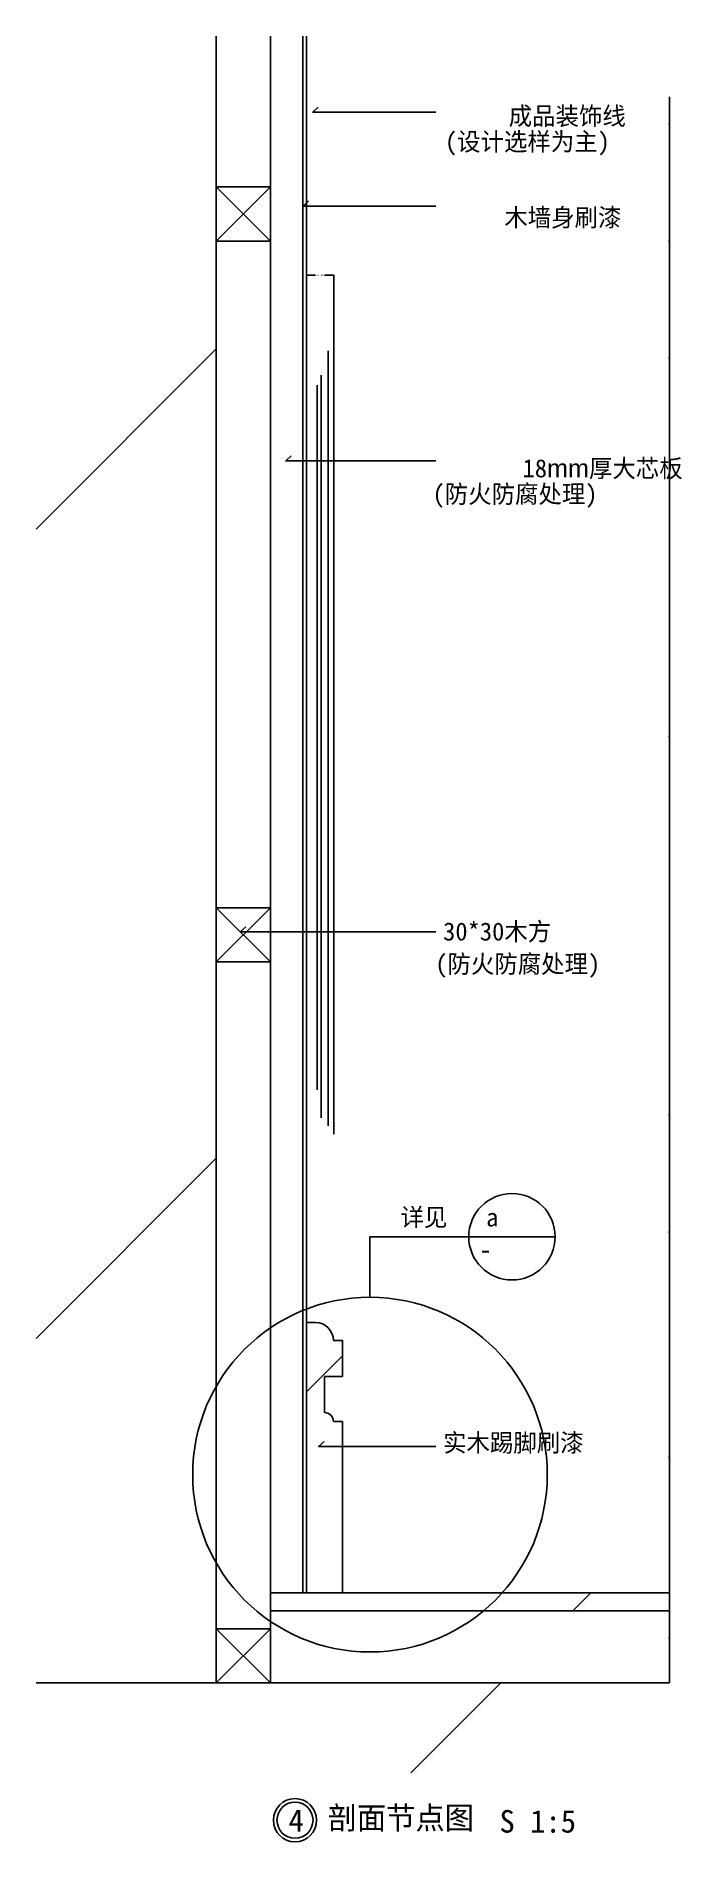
# Model space of a CAD drawing. Header units: metres. Extents: x -218653 to -218295, y -33939 to -32937.
import ezdxf

# ---------------------------------------------------------------- set-up
doc = ezdxf.new("R2010")
doc.units = ezdxf.units.M
for name, color, linetype in [('10填充', 8, 'Continuous'), ('1虚线', 8, 'Continuous'), ('20', 1, 'Continuous'), ('21', 8, 'Continuous'), ('4', 3, 'Continuous'), ('7标住', 1, 'Continuous'), ('8', 7, 'Continuous'), ('8文字', 7, 'Continuous'), ('LAYER2', 3, 'Continuous'), ('WALL', 7, 'Continuous')]:
    doc.layers.add(name, color=color, linetype=linetype)
doc.dimstyles.get("Standard").update_dxf_attribs({"dimtxt": 2.5, "dimasz": 2.5, "dimexe": 1.25, "dimexo": 0.625, "dimtad": 1, "dimcen": 2.5, "dimazin": 3, "dimtfac": 1, "dimtmove": 0, "dimatfit": 3})

# ---------------------------------------------------------------- blocks, each defined once
blk = doc.blocks.new('30')
at = {"layer": '21'}
for p, q in [((-221380, -33186.34), (-221350, -33156.34)), ((-221350, -33186.34), (-221380, -33156.34))]:
    blk.add_line(p, q, dxfattribs=at)
blk.add_lwpolyline([(-221380, -33186.34), (-221350, -33186.34), (-221350, -33156.34), (-221380, -33156.34)], close=True, dxfattribs=at)
blk = doc.blocks.new('HY-4')
at = {"layer": '20'}
for points in [[(-5, 0, -1), (5, 0, -1)], [(-5, 0, 1), (5, 0, 1)]]:
    blk.add_lwpolyline(points, format="xyb", dxfattribs=at)
blk.add_circle((0, 0), 6, dxfattribs=at)
blk.add_circle((0, 0), 6, dxfattribs=at)
blk = doc.blocks.new('_CLOSEDFILLED')
at = {"color": 0, "linetype": 'BYBLOCK'}
blk.add_solid([(-1, 0.2), (0, 0), (-1, -0.2)], dxfattribs=at)
blk = doc.blocks.new('*D1')
for p, q in [((-218497.96, -33069.96), (-218503.34, -33069.96)), ((-218503.09, -33105.43), (-218503.09, -33069.96)), ((-218487.58, -33069.96), (-218492.96, -33069.96)), ((-218487.83, -33105.43), (-218487.83, -33069.96))]:
    blk.add_line(p, q)
at = {"layer": 'Defpoints'}
for p in [(-218487.83, -33069.96), (-218503.09, -33105.43), (-218487.83, -33105.43)]:
    blk.add_point(p, dxfattribs=at)
at = {"layer": '7标住', "xscale": 0.25, "yscale": 0.25}
blk.add_blockref('_CLOSEDFILLED', (-218503.09, -33069.96), dxfattribs=at)
at = {"layer": '7标住', "xscale": 0.25, "yscale": 0.25, "rotation": 180}
blk.add_blockref('_CLOSEDFILLED', (-218487.83, -33069.96), dxfattribs=at)
at = {"layer": '7标住', "insert": (-218495.46, -33069.96), "char_height": 1, "attachment_point": 5}
blk.add_mtext('15,26', dxfattribs=at)
blk = doc.blocks.new('*D2')
for p, q in [((-218301.6, -33800.93), (-218301.6, -33825.93)), ((-218301.85, -33825.93), (-218302.1, -33825.93)), ((-218301.6, -33850.93), (-218301.6, -33825.93)), ((-218301.6, -33825.93), (-218301.6, -33825.93)), ((-218301.35, -33825.93), (-218301.1, -33825.93))]:
    blk.add_line(p, q)
at = {"layer": 'Defpoints'}
for p in [(-218301.6, -33800.93), (-218301.6, -33825.93), (-218301.6, -33850.93)]:
    blk.add_point(p, dxfattribs=at)
at = {"layer": '7标住', "xscale": 0.25, "yscale": 0.25}
blk.add_blockref('_CLOSEDFILLED', (-218301.6, -33825.93), dxfattribs=at)
at = {"layer": '7标住', "xscale": 0.25, "yscale": 0.25, "rotation": 180}
blk.add_blockref('_CLOSEDFILLED', (-218301.6, -33825.93), dxfattribs=at)
at = {"layer": '7标住', "insert": (-218301.6, -33824.805), "char_height": 1, "attachment_point": 5}
blk.add_mtext('0', dxfattribs=at)
blk = doc.blocks.new('*D3')
for p, q in [((-218301.6, -33650.93), (-218301.6, -33725.93)), ((-218301.85, -33725.93), (-218302.1, -33725.93)), ((-218301.6, -33800.93), (-218301.6, -33725.93)), ((-218301.6, -33725.93), (-218301.6, -33725.93)), ((-218301.35, -33725.93), (-218301.1, -33725.93))]:
    blk.add_line(p, q)
at = {"layer": 'Defpoints'}
for p in [(-218301.6, -33650.93), (-218301.6, -33725.93), (-218301.6, -33800.93)]:
    blk.add_point(p, dxfattribs=at)
at = {"layer": '7标住', "xscale": 0.25, "yscale": 0.25}
blk.add_blockref('_CLOSEDFILLED', (-218301.6, -33725.93), dxfattribs=at)
at = {"layer": '7标住', "xscale": 0.25, "yscale": 0.25, "rotation": 180}
blk.add_blockref('_CLOSEDFILLED', (-218301.6, -33725.93), dxfattribs=at)
at = {"layer": '7标住', "insert": (-218301.6, -33724.805), "char_height": 1, "attachment_point": 5}
blk.add_mtext('0', dxfattribs=at)
blk = doc.blocks.new('*D4')
for p, q in [((-218301.6, -33550.93), (-218301.6, -33600.93)), ((-218301.85, -33600.93), (-218302.1, -33600.93)), ((-218301.6, -33650.93), (-218301.6, -33600.93)), ((-218301.6, -33600.93), (-218301.6, -33600.93)), ((-218301.35, -33600.93), (-218301.1, -33600.93))]:
    blk.add_line(p, q)
at = {"layer": 'Defpoints'}
for p in [(-218301.6, -33550.93), (-218301.6, -33600.93), (-218301.6, -33650.93)]:
    blk.add_point(p, dxfattribs=at)
at = {"layer": '7标住', "xscale": 0.25, "yscale": 0.25}
blk.add_blockref('_CLOSEDFILLED', (-218301.6, -33600.93), dxfattribs=at)
at = {"layer": '7标住', "xscale": 0.25, "yscale": 0.25, "rotation": 180}
blk.add_blockref('_CLOSEDFILLED', (-218301.6, -33600.93), dxfattribs=at)
at = {"layer": '7标住', "insert": (-218301.6, -33599.805), "char_height": 1, "attachment_point": 5}
blk.add_mtext('0', dxfattribs=at)
blk = doc.blocks.new('*D5')
for p, q in [((-218301.6, -33520.93), (-218301.6, -33535.93)), ((-218301.85, -33535.93), (-218302.1, -33535.93)), ((-218301.6, -33550.93), (-218301.6, -33535.93)), ((-218301.6, -33535.93), (-218301.6, -33535.93)), ((-218301.35, -33535.93), (-218301.1, -33535.93))]:
    blk.add_line(p, q)
at = {"layer": 'Defpoints'}
for p in [(-218301.6, -33520.93), (-218301.6, -33535.93), (-218301.6, -33550.93)]:
    blk.add_point(p, dxfattribs=at)
at = {"layer": '7标住', "xscale": 0.25, "yscale": 0.25}
blk.add_blockref('_CLOSEDFILLED', (-218301.6, -33535.93), dxfattribs=at)
at = {"layer": '7标住', "xscale": 0.25, "yscale": 0.25, "rotation": 180}
blk.add_blockref('_CLOSEDFILLED', (-218301.6, -33535.93), dxfattribs=at)
at = {"layer": '7标住', "insert": (-218301.6, -33534.805), "char_height": 1, "attachment_point": 5}
blk.add_mtext('0', dxfattribs=at)
blk = doc.blocks.new('*D6')
for p, q in [((-218301.6, -33130.93), (-218301.6, -33325.93)), ((-218301.85, -33325.93), (-218302.1, -33325.93)), ((-218301.6, -33520.93), (-218301.6, -33325.93)), ((-218301.6, -33325.93), (-218301.6, -33325.93)), ((-218301.35, -33325.93), (-218301.1, -33325.93))]:
    blk.add_line(p, q)
at = {"layer": 'Defpoints'}
for p in [(-218301.6, -33130.93), (-218301.6, -33325.93), (-218301.6, -33520.93)]:
    blk.add_point(p, dxfattribs=at)
at = {"layer": '7标住', "xscale": 0.25, "yscale": 0.25}
blk.add_blockref('_CLOSEDFILLED', (-218301.6, -33325.93), dxfattribs=at)
at = {"layer": '7标住', "xscale": 0.25, "yscale": 0.25, "rotation": 180}
blk.add_blockref('_CLOSEDFILLED', (-218301.6, -33325.93), dxfattribs=at)
at = {"layer": '7标住', "insert": (-218301.6, -33324.805), "char_height": 1, "attachment_point": 5}
blk.add_mtext('0', dxfattribs=at)
blk = doc.blocks.new('*D7')
for p, q in [((-218301.6, -33100.93), (-218301.6, -33115.93)), ((-218301.85, -33115.93), (-218302.1, -33115.93)), ((-218301.6, -33130.93), (-218301.6, -33115.93)), ((-218301.6, -33115.93), (-218301.6, -33115.93)), ((-218301.35, -33115.93), (-218301.1, -33115.93))]:
    blk.add_line(p, q)
at = {"layer": 'Defpoints'}
for p in [(-218301.6, -33100.93), (-218301.6, -33115.93), (-218301.6, -33130.93)]:
    blk.add_point(p, dxfattribs=at)
at = {"layer": '7标住', "xscale": 0.25, "yscale": 0.25}
blk.add_blockref('_CLOSEDFILLED', (-218301.6, -33115.93), dxfattribs=at)
at = {"layer": '7标住', "xscale": 0.25, "yscale": 0.25, "rotation": 180}
blk.add_blockref('_CLOSEDFILLED', (-218301.6, -33115.93), dxfattribs=at)
at = {"layer": '7标住', "insert": (-218301.6, -33114.805), "char_height": 1, "attachment_point": 5}
blk.add_mtext('0', dxfattribs=at)
blk = doc.blocks.new('*D8')
for p, q in [((-218301.6, -33000.93), (-218301.6, -33050.93)), ((-218301.85, -33050.93), (-218302.1, -33050.93)), ((-218301.6, -33100.93), (-218301.6, -33050.93)), ((-218301.6, -33050.93), (-218301.6, -33050.93)), ((-218301.35, -33050.93), (-218301.1, -33050.93))]:
    blk.add_line(p, q)
at = {"layer": 'Defpoints'}
for p in [(-218301.6, -33000.93), (-218301.6, -33050.93), (-218301.6, -33100.93)]:
    blk.add_point(p, dxfattribs=at)
at = {"layer": '7标住', "xscale": 0.25, "yscale": 0.25}
blk.add_blockref('_CLOSEDFILLED', (-218301.6, -33050.93), dxfattribs=at)
at = {"layer": '7标住', "xscale": 0.25, "yscale": 0.25, "rotation": 180}
blk.add_blockref('_CLOSEDFILLED', (-218301.6, -33050.93), dxfattribs=at)
at = {"layer": '7标住', "insert": (-218301.6, -33049.805), "char_height": 1, "attachment_point": 5}
blk.add_mtext('0', dxfattribs=at)
blk = doc.blocks.new('*D9')
for p, q in [((-218301.6, -32970.93), (-218301.6, -32985.93)), ((-218301.85, -32985.93), (-218302.1, -32985.93)), ((-218301.6, -33000.93), (-218301.6, -32985.93)), ((-218301.6, -32985.93), (-218301.6, -32985.93)), ((-218301.35, -32985.93), (-218301.1, -32985.93))]:
    blk.add_line(p, q)
at = {"layer": 'Defpoints'}
for p in [(-218301.6, -32970.93), (-218301.6, -32985.93), (-218301.6, -33000.93)]:
    blk.add_point(p, dxfattribs=at)
at = {"layer": '7标住', "xscale": 0.25, "yscale": 0.25}
blk.add_blockref('_CLOSEDFILLED', (-218301.6, -32985.93), dxfattribs=at)
at = {"layer": '7标住', "xscale": 0.25, "yscale": 0.25, "rotation": 180}
blk.add_blockref('_CLOSEDFILLED', (-218301.6, -32985.93), dxfattribs=at)
at = {"layer": '7标住', "insert": (-218301.6, -32984.805), "char_height": 1, "attachment_point": 5}
blk.add_mtext('0', dxfattribs=at)

msp = doc.modelspace()

# ---------------------------------------------------------------- hatches: boundary and pattern name
at = {"layer": '10填充'}
h = msp.add_hatch(dxfattribs=at)
h.set_pattern_fill('ANSI31', scale=100)
h.paths.add_polyline_path([(-218553.09, -32937.24), (-218653.09, -32937.24), (-218653.09, -33850.93), (-218553.09, -33850.93), (-218553.09, -33820.93)])
h.paths.add_polyline_path([(-218301.6, -33850.93), (-218653.09, -33850.93), (-218653.09, -33900.93), (-218301.6, -33900.93)])
h = msp.add_hatch(dxfattribs=at)
h.set_pattern_fill('AR-CONC', scale=10)
h.paths.add_polyline_path([(-218553.09, -32937.24), (-218653.09, -32937.24), (-218653.09, -33850.93), (-218553.09, -33850.93), (-218553.09, -33820.93)])
h.paths.add_polyline_path([(-218301.6, -33850.93), (-218653.09, -33850.93), (-218653.09, -33900.93), (-218301.6, -33900.93)])
h = msp.add_hatch(dxfattribs=at)
h.set_pattern_fill('AR-PARQ1', scale=4)
h.paths.add_polyline_path([(-218505.09, -32937.24), (-218523.09, -32937.24), (-218523.09, -33800.93), (-218505.09, -33800.93)])
h = msp.add_hatch(dxfattribs=at)
h.set_pattern_fill('B029', scale=30)
h.set_pattern_definition([(45, (0, 0), (-67.35192, 67.35192), [])])
h.paths.add_polyline_path([(-218483.09, -33705.93), (-218488.09, -33705.93, 0.41), (-218493.09, -33700.93), (-218493.09, -33680.93), (-218483.09, -33680.93), (-218483.09, -33660.93), (-218488.09, -33660.93, 0.41), (-218498.09, -33650.93), (-218503.09, -33650.93), (-218503.09, -33800.93), (-218483.09, -33800.93)])
h = msp.add_hatch(dxfattribs=at)
h.set_pattern_fill('ANSI36', scale=50)
h.paths.add_polyline_path([(-218301.6, -33800.93), (-218523.09, -33800.93), (-218523.09, -33810.93), (-218301.6, -33810.93)])
h = msp.add_hatch(dxfattribs=at)
h.set_pattern_fill('AR-CONC', scale=5)
h.paths.add_polyline_path([(-218301.6, -33810.93), (-218523.09, -33810.93), (-218523.09, -33850.93), (-218301.6, -33850.93)])

# ---------------------------------------------------------------- linework, layer by layer
at = {"layer": '1虚线'}
for p, q in [((-218491.09, -33541.93), (-218491.09, -33111.93)), ((-218487.83, -33546.43), (-218487.83, -33105.43)), ((-218497.09, -33521.93), (-218497.09, -33130.93)), ((-218494.88, -33537.39), (-218494.88, -33125.43))]:
    msp.add_line(p, q, dxfattribs=at)
msp.add_circle((-218467.79, -33735.4), 98.39, dxfattribs=at)
at = {"layer": '20'}
msp.add_lwpolyline([(-218364.99, -33603.39), (-218412.99, -33603.39), (-218467.79, -33603.39), (-218467.79, -33637.01)], dxfattribs=at)
msp.add_circle((-218388.99, -33603.39), 24, dxfattribs=at)
at = {"layer": '21'}
for p, q in [((-218523.09, -33850.93), (-218523.09, -32937.24)), ((-218505.09, -33800.93), (-218505.09, -32937.24))]:
    msp.add_line(p, q, dxfattribs=at)
at = {"layer": '4'}
for p, q in [((-218503.09, -33800.93), (-218503.09, -32937.24)), ((-218301.6, -33800.93), (-218523.09, -33800.93)), ((-218483.09, -33800.93), (-218503.09, -33800.93)), ((-218301.6, -33810.93), (-218523.09, -33810.93))]:
    msp.add_line(p, q, dxfattribs=at)
for centre, radius, start, end in [((-218498.09, -33660.93), 10, 360, 90), ((-218493.09, -33705.93), 5, 0, 89.98)]:
    msp.add_arc(centre, radius, start, end, dxfattribs=at)
at = {"layer": '7标住'}
for points in [[(-218496.52, -32976.58), (-218499.57, -32979.41), (-218431.21, -32979.41)], [(-218501.9, -33028.69), (-218504.94, -33031.52), (-218431.21, -33031.52)], [(-218511.5, -33170.12), (-218514.55, -33172.95), (-218431.21, -33172.95)], [(-218536.75, -33431.44), (-218539.79, -33434.26), (-218431.21, -33434.26)], [(-218493.25, -33717.02), (-218496.3, -33719.84), (-218431.21, -33719.84)]]:
    msp.add_lwpolyline(points, dxfattribs=at)
at = {"layer": 'LAYER2'}
for p, q in [((-218498.09, -33650.93), (-218503.09, -33650.93)), ((-218503.09, -33650.93), (-218503.09, -33800.93)), ((-218488.09, -33660.93), (-218483.09, -33660.93)), ((-218483.09, -33660.93), (-218483.09, -33680.93)), ((-218493.09, -33680.93), (-218493.09, -33700.93)), ((-218493.09, -33680.93), (-218483.09, -33680.93)), ((-218488.09, -33705.93), (-218483.09, -33705.93)), ((-218483.09, -33705.93), (-218483.09, -33800.93))]:
    msp.add_line(p, q, dxfattribs=at)
at = {"layer": 'WALL'}
for p, q in [((-218553.09, -33850.93), (-218553.09, -32937.24)), ((-218301.6, -33850.93), (-218653.09, -33850.93))]:
    msp.add_line(p, q, dxfattribs=at)

# ---------------------------------------------------------------- block references
at = {"layer": '21', "rotation": 90}
for p in [(-251709.43, 188329.07), (-251709.43, 187929.07), (-251709.43, 187529.07)]:
    msp.add_blockref('30', p, dxfattribs=at)
at = {"layer": '8', "xscale": 2, "yscale": 2, "zscale": 2}
msp.add_blockref('HY-4', (-218509.41, -33927.16), dxfattribs=at)

# ---------------------------------------------------------------- texts
for s, p in [('详见', (-218450.84, -33597.56)), ('a', (-218403.31, -33597.68)), ('-', (-218407.11, -33615.5))]:
    msp.add_text(s, height=10).set_placement(p)
at = {"char_height": 10, "attachment_point": 1}
for s, insert in [('成品装饰线', (-218390.81, -32976.54)), ('18{\\fArial|b0|i0|c0|p32;mm}厚大芯板', (-218383.13, -33172.04))]:
    msp.add_mtext(s, dxfattribs=dict(at, insert=insert))
at = {"layer": '7标住'}
for s, p in [('(设计选样为主)', (-218426.22, -33000.78)), ('(防火防腐处理)', (-218433.1, -33196.28)), ('30*30木方', (-218427.22, -33439.03)), ('(防火防腐处理)', (-218431.59, -33457.01)), ('实木踢脚刷漆', (-218427.22, -33722.71))]:
    msp.add_text(s, height=10, dxfattribs=at).set_placement(p)
at = {"layer": '7标住', "insert": (-218393.23, -33032.87), "char_height": 10, "attachment_point": 1}
msp.add_mtext('木墙身刷漆', dxfattribs=at)
at = {"layer": '8文字'}
for s, p in [('4', (-218512.99, -33933.52)), ('剖面节点图', (-218491.32, -33932.11)), ('S 1:5', (-218395.92, -33934.01))]:
    msp.add_text(s, height=12.5, dxfattribs=at).set_placement(p)

# ---------------------------------------------------------------- dimensions: what is measured, and where the dimension line sits
at = {"layer": '7标住'}
for base, p1, p2, picture, middle in [((-218301.6, -32985.93), (-218301.6, -33000.93), (-218301.6, -32970.93), '*D9', (-218301.6, -32984.805)), ((-218301.6, -33050.93), (-218301.6, -33100.93), (-218301.6, -33000.93), '*D8', (-218301.6, -33049.805)), ((-218487.83, -33069.96), (-218487.83, -33105.43), (-218503.09, -33105.43), '*D1', (-218495.46, -33069.96)), ((-218301.6, -33115.93), (-218301.6, -33130.93), (-218301.6, -33100.93), '*D7', (-218301.6, -33114.805)), ((-218301.6, -33325.93), (-218301.6, -33520.93), (-218301.6, -33130.93), '*D6', (-218301.6, -33324.805)), ((-218301.6, -33535.93), (-218301.6, -33550.93), (-218301.6, -33520.93), '*D5', (-218301.6, -33534.805)), ((-218301.6, -33600.93), (-218301.6, -33650.93), (-218301.6, -33550.93), '*D4', (-218301.6, -33599.805)), ((-218301.6, -33725.93), (-218301.6, -33800.93), (-218301.6, -33650.93), '*D3', (-218301.6, -33724.805)), ((-218301.6, -33825.93), (-218301.6, -33800.93), (-218301.6, -33850.93), '*D2', (-218301.6, -33824.805))]:
    dim = msp.add_linear_dim(base=base, p1=p1, p2=p2, dimstyle='Standard', dxfattribs=at)
    dim.commit()
    dim.dimension.update_dxf_attribs({"geometry": picture, "text_midpoint": middle})

doc.saveas('drawing.dxf')
